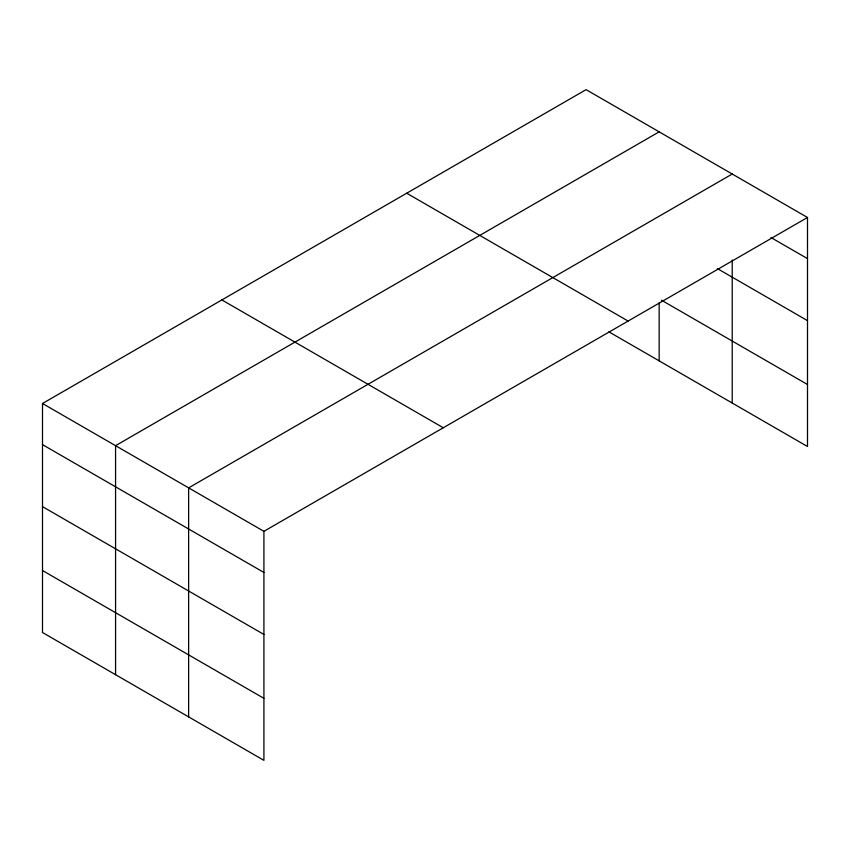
<?xml version="1.0" encoding="UTF-8"?>
<svg xmlns="http://www.w3.org/2000/svg" width="850" height="850" viewBox="0 0 850 850"><rect width="100%" height="100%" fill="white"/><g stroke="black" fill="none" stroke-linecap="round" stroke-linejoin="round"><path stroke-width="1.27" d="M42.5 403.495L263.914 531.324L263.914 760.346L42.5 632.517L42.5 403.495L586.086 89.654L807.5 217.483L807.5 446.505L608.919 331.861M659.154 131.846L115.568 445.676L115.568 674.698M732.222 174.027L188.626 487.868L188.626 716.879M263.914 531.324L807.5 217.483M771.003 237.554L807.5 258.623M717.379 268.6L807.5 320.631M661.438 300.178L807.5 384.508M406.704 193.226L628.118 321.056M221.882 299.933L443.296 427.763M42.5 444.635L263.914 572.464M42.5 506.632L263.914 634.461M42.5 570.509L263.914 698.339M732.222 260.015L732.222 403.038M659.154 302.812L659.154 360.857"/></g></svg>
